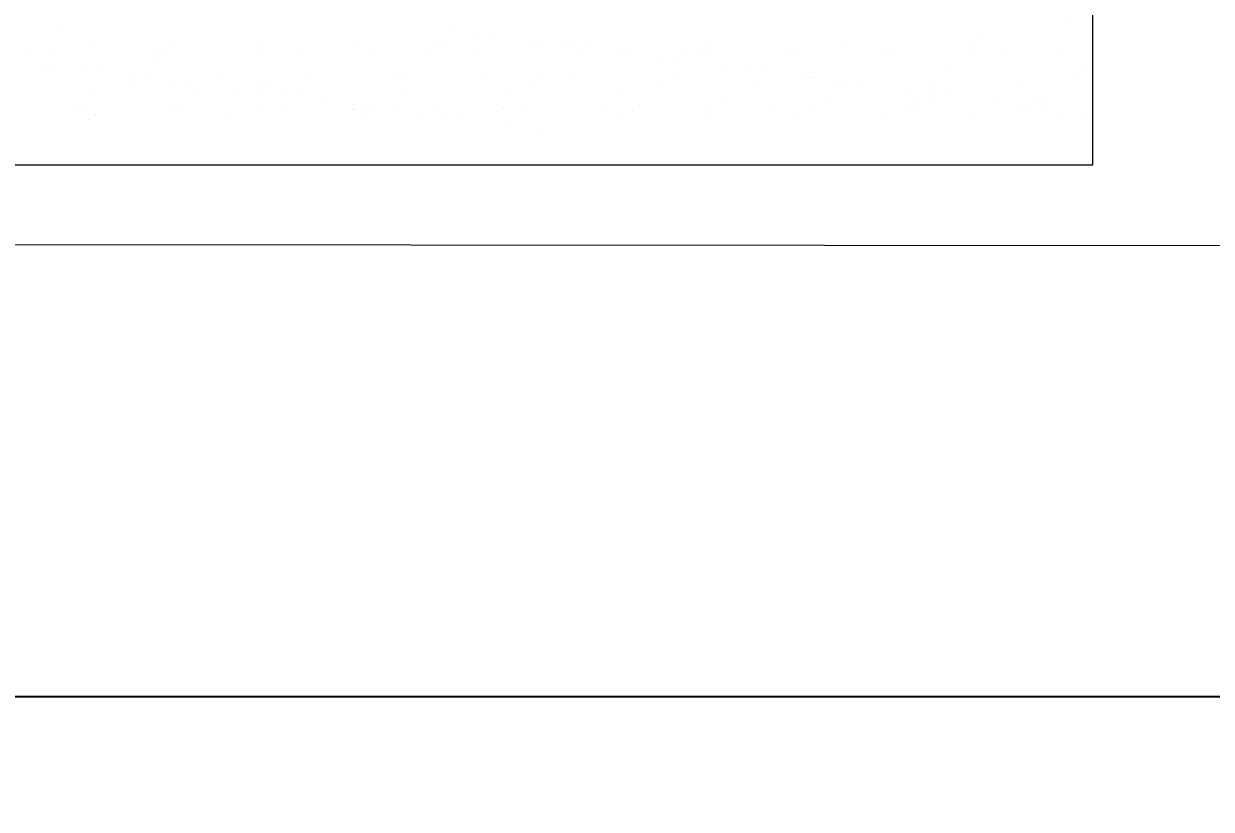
# Model space of a CAD drawing. Header units: millimetres. Extents: x 930 to 6336, y 2219 to 4338.
# Drawn here: x 5212.3 to 5317.7, y 2841.9 to 2911.6 of the extents above; entities that cross this region are included whole.
import ezdxf

# ---------------------------------------------------------------- set-up
doc = ezdxf.new("R2010")
doc.units = ezdxf.units.MM
for name, color, linetype, lineweight in [('piante', 102, 'Continuous', 18), ('QUOTE', 3, 'Continuous', 9), ('serramenti e scale', 4, 'Continuous', 18)]:
    doc.layers.add(name, color=color, linetype=linetype, lineweight=lineweight)
doc.styles.get("Standard").update_dxf_attribs({"font": 'arial.ttf'})
doc.dimstyles.new('ook', dxfattribs={"dimtxt": 15, "dimasz": 10, "dimexe": 10, "dimexo": 10, "dimgap": 5, "dimtad": 1, "dimtoh": 1, "dimdec": 0, "dimzin": 0, "dimdsep": 46, "dimtxsty": 'Standard', "dimblk": 'OBLIQUE', "dimcen": 0.09, "dimdle": 10, "dimclrt": 3, "dimadec": 0, "dimazin": 0, "dimtfac": 1, "dimtdec": 0, "dimtofl": 0, "dimtmove": 0, "dimatfit": 3, "dimldrblk": 'OBLIQUE', "dimfxl": 1, "dimtfill": 2, "dimtfillclr": 250, "dimtolj": 1, "dimtzin": 0, "dimarcsym": 0})

# ---------------------------------------------------------------- blocks, each defined once
blk = doc.blocks.new('_Oblique')
at = {"color": 0, "linetype": 'ByBlock', "lineweight": -2}
blk.add_line((-0.5, -0.5), (0.5, 0.5), dxfattribs=at)
blk = doc.blocks.new('*D22')
at = {"layer": 'Defpoints', "color": 0, "transparency": 16777216}
for p in [(5018.1, 2892.1), (5662.69, 2891.58), (5662.69, 2851.88)]:
    blk.add_point(p, dxfattribs=at)
at = {"layer": 'QUOTE', "color": 0, "lineweight": -2, "transparency": 16777216}
for p, q in [((5018.1, 2882.1), (5018.1, 2841.88)), ((5662.69, 2881.58), (5662.69, 2841.88)), ((5008.1, 2851.88), (5672.69, 2851.88))]:
    blk.add_line(p, q, dxfattribs=at)
at = {"layer": 'QUOTE', "color": 0, "lineweight": -2, "transparency": 16777216, "xscale": 10, "yscale": 10, "zscale": 10, "rotation": 180}
blk.add_blockref('_Oblique', (5018.1, 2851.88), dxfattribs=at)
at = {"layer": 'QUOTE', "color": 0, "lineweight": -2, "transparency": 16777216, "xscale": 10, "yscale": 10, "zscale": 10}
blk.add_blockref('_Oblique', (5662.69, 2851.88), dxfattribs=at)
at = {"layer": 'QUOTE', "color": 3, "transparency": 16777216, "insert": (5340.39, 2864.54), "char_height": 15, "attachment_point": 5, "bg_fill": 1, "box_fill_scale": 1.1, "bg_fill_color": 250, "bg_fill_transparency": 0}
blk.add_mtext('\\A1;645', dxfattribs=at)

msp = doc.modelspace()

# ---------------------------------------------------------------- linework, layer by layer
at = {"layer": 'piante'}
for p, q in [((5305.29, 2911.54), (5305.29, 2911.54)), ((5215.21, 2911.29), (5215.21, 2911.29)), ((5250.07, 2911.04), (5250.07, 2911.04)), ((5252.51, 2910.72), (5252.51, 2910.72)), ((5254.07, 2910.51), (5254.07, 2910.51)), ((5218.05, 2910.04), (5218.05, 2910.04)), ((5225.72, 2910.08), (5225.72, 2910.08)), ((5233.57, 2909.98), (5233.57, 2909.98)), ((5236.78, 2909.26), (5236.78, 2909.26)), ((5241.68, 2909.69), (5241.68, 2909.69)), ((5248.96, 2909.53), (5248.96, 2909.53)), ((5249.35, 2909.72), (5249.35, 2909.72)), ((5257.2, 2909.62), (5257.2, 2909.62)), ((5258.15, 2909.98), (5258.15, 2909.98)), ((5260.59, 2909.65), (5260.59, 2909.65)), ((5260.97, 2909.63), (5260.97, 2909.63)), ((5262.15, 2909.45), (5262.15, 2909.45)), ((5265.3, 2909.33), (5265.3, 2909.33)), ((5272.6, 2909.39), (5272.6, 2909.39)), ((5272.98, 2909.37), (5272.98, 2909.37)), ((5273.15, 2909.9), (5273.15, 2909.9)), ((5280.83, 2909.27), (5280.83, 2909.27)), ((5285.15, 2910), (5285.15, 2910)), ((5296.78, 2909.76), (5296.78, 2909.76)), ((5297.34, 2910.26), (5297.34, 2910.26)), ((5212.6, 2908.89), (5212.6, 2908.89)), ((5214.87, 2909.04), (5214.87, 2909.04)), ((5224.21, 2909.03), (5224.21, 2909.03)), ((5224.23, 2908.65), (5224.23, 2908.65)), ((5224.78, 2909.16), (5224.78, 2909.16)), ((5233.56, 2909.01), (5233.56, 2909.01)), ((5242.9, 2908.99), (5242.9, 2908.99)), ((5248.41, 2909.02), (5248.41, 2909.02)), ((5252.24, 2908.97), (5252.24, 2908.97)), ((5261.58, 2908.96), (5261.58, 2908.96)), ((5266.22, 2908.91), (5266.22, 2908.91)), ((5268.66, 2908.59), (5268.66, 2908.59)), ((5270.23, 2908.39), (5270.23, 2908.39)), ((5270.93, 2908.94), (5270.93, 2908.94)), ((5280.27, 2908.92), (5280.27, 2908.92)), ((5288.93, 2908.98), (5288.93, 2908.98)), ((5289.61, 2908.91), (5289.61, 2908.91)), ((5296.61, 2909.01), (5296.61, 2909.01)), ((5298.95, 2908.89), (5298.95, 2908.89)), ((5304.46, 2908.91), (5304.46, 2908.91)), ((5213.81, 2907.37), (5213.81, 2907.37)), ((5215.01, 2907.89), (5215.01, 2907.89)), ((5217.45, 2907.57), (5217.45, 2907.57)), ((5219.01, 2907.36), (5219.01, 2907.36)), ((5221.66, 2907.27), (5221.66, 2907.27)), ((5274.3, 2907.85), (5274.3, 2907.85)), ((5276.74, 2907.53), (5276.74, 2907.53)), ((5278.3, 2907.32), (5278.3, 2907.32)), ((5282.17, 2907.26), (5282.17, 2907.26)), ((5294.17, 2907.37), (5294.17, 2907.37)), ((5306.35, 2907.63), (5306.35, 2907.63)), ((5221.62, 2906.26), (5221.62, 2906.26)), ((5223.08, 2906.82), (5223.08, 2906.82)), ((5225.52, 2906.5), (5225.52, 2906.5)), ((5227.08, 2906.3), (5227.08, 2906.3)), ((5229.77, 2906.98), (5229.77, 2906.98)), ((5233.8, 2906.53), (5233.8, 2906.53)), ((5237.44, 2907.01), (5237.44, 2907.01)), ((5245.29, 2906.91), (5245.29, 2906.91)), ((5245.8, 2906.63), (5245.8, 2906.63)), ((5253.4, 2906.62), (5253.4, 2906.62)), ((5257.43, 2906.39), (5257.43, 2906.39)), ((5257.98, 2906.89), (5257.98, 2906.89)), ((5261.07, 2906.66), (5261.07, 2906.66)), ((5268.92, 2906.56), (5268.92, 2906.56)), ((5269.99, 2907), (5269.99, 2907)), ((5277.03, 2906.26), (5277.03, 2906.26)), ((5281.62, 2906.76), (5281.62, 2906.76)), ((5282.38, 2906.79), (5282.38, 2906.79)), ((5284.7, 2906.3), (5284.7, 2906.3)), ((5284.81, 2906.46), (5284.81, 2906.46)), ((5286.38, 2906.26), (5286.38, 2906.26)), ((5292.55, 2906.2), (5292.55, 2906.2)), ((5305.8, 2907.12), (5305.8, 2907.12)), ((5218.27, 2905.24), (5218.27, 2905.24)), ((5227.61, 2905.22), (5227.61, 2905.22)), ((5231.16, 2905.76), (5231.16, 2905.76)), ((5233.24, 2906.02), (5233.24, 2906.02)), ((5233.6, 2905.44), (5233.6, 2905.44)), ((5235.16, 2905.23), (5235.16, 2905.23)), ((5236.95, 2905.2), (5236.95, 2905.2)), ((5246.29, 2905.19), (5246.29, 2905.19)), ((5255.64, 2905.17), (5255.64, 2905.17)), ((5264.98, 2905.15), (5264.98, 2905.15)), ((5274.32, 2905.14), (5274.32, 2905.14)), ((5283.66, 2905.12), (5283.66, 2905.12)), ((5290.45, 2905.72), (5290.45, 2905.72)), ((5292.89, 2905.4), (5292.89, 2905.4)), ((5293.01, 2905.1), (5293.01, 2905.1)), ((5294.45, 2905.2), (5294.45, 2905.2)), ((5300.66, 2905.91), (5300.66, 2905.91)), ((5302.35, 2905.08), (5302.35, 2905.08)), ((5217, 2904.43), (5217, 2904.43)), ((5217.86, 2904.26), (5217.86, 2904.26)), ((5225.53, 2904.3), (5225.53, 2904.3)), ((5226.35, 2904.41), (5226.35, 2904.41)), ((5233.38, 2904.2), (5233.38, 2904.2)), ((5235.69, 2904.4), (5235.69, 2904.4)), ((5239.23, 2904.7), (5239.23, 2904.7)), ((5241.67, 2904.38), (5241.67, 2904.38)), ((5243.23, 2904.17), (5243.23, 2904.17)), ((5245.03, 2904.38), (5245.03, 2904.38)), ((5254.37, 2904.36), (5254.37, 2904.36)), ((5254.82, 2904), (5254.82, 2904)), ((5263.71, 2904.35), (5263.71, 2904.35)), ((5267, 2904.26), (5267, 2904.26)), ((5273.06, 2904.33), (5273.06, 2904.33)), ((5279.01, 2904.36), (5279.01, 2904.36)), ((5282.4, 2904.31), (5282.4, 2904.31)), ((5290.63, 2904.12), (5290.63, 2904.12)), ((5291.19, 2904.63), (5291.19, 2904.63)), ((5291.74, 2904.3), (5291.74, 2904.3)), ((5298.53, 2904.66), (5298.53, 2904.66)), ((5300.96, 2904.34), (5300.96, 2904.34)), ((5301.08, 2904.28), (5301.08, 2904.28)), ((5302.53, 2904.13), (5302.53, 2904.13)), ((5303.19, 2904.73), (5303.19, 2904.73)), ((5218.08, 2903.02), (5218.08, 2903.02)), ((5218.63, 2903.52), (5218.63, 2903.52)), ((5230.63, 2903.63), (5230.63, 2903.63)), ((5241.49, 2903.91), (5241.49, 2903.91)), ((5242.26, 2903.39), (5242.26, 2903.39)), ((5242.82, 2903.89), (5242.82, 2903.89)), ((5247.31, 2903.64), (5247.31, 2903.64)), ((5249.16, 2903.94), (5249.16, 2903.94)), ((5249.75, 2903.31), (5249.75, 2903.31)), ((5251.31, 2903.11), (5251.31, 2903.11)), ((5257.01, 2903.84), (5257.01, 2903.84)), ((5265.12, 2903.55), (5265.12, 2903.55)), ((5266.45, 2903.75), (5266.45, 2903.75)), ((5272.79, 2903.59), (5272.79, 2903.59)), ((5280.64, 2903.49), (5280.64, 2903.49)), ((5288.75, 2903.2), (5288.75, 2903.2)), ((5296.42, 2903.23), (5296.42, 2903.23)), ((5304.27, 2903.13), (5304.27, 2903.13)), ((5306.6, 2903.6), (5306.6, 2903.6)), ((5255.38, 2902.57), (5255.38, 2902.57)), ((5257.82, 2902.25), (5257.82, 2902.25))]:
    msp.add_line(p, q, dxfattribs=at)
at = {"layer": 'serramenti e scale'}
msp.add_line((5662.69, 2891.58), (5138.72, 2892), dxfattribs=at)
at = {"layer": 'serramenti e scale', "linetype": 'ByBlock'}
msp.add_lwpolyline([(5146.94, 2899.03), (5307.17, 2899.03), (5307.17, 2964.33), (5177.03, 2964.33)], dxfattribs=at)

# ---------------------------------------------------------------- dimensions: what is measured, and where the dimension line sits
at = {"layer": 'QUOTE'}
dim = msp.add_linear_dim(base=(5662.69, 2851.88), p1=(5018.1, 2892.1), p2=(5662.69, 2891.58), dimstyle='ook', dxfattribs=at)
dim.commit()
dim.dimension.update_dxf_attribs({"geometry": '*D22', "text_midpoint": (5340.39, 2864.54)})

doc.saveas('drawing.dxf')
